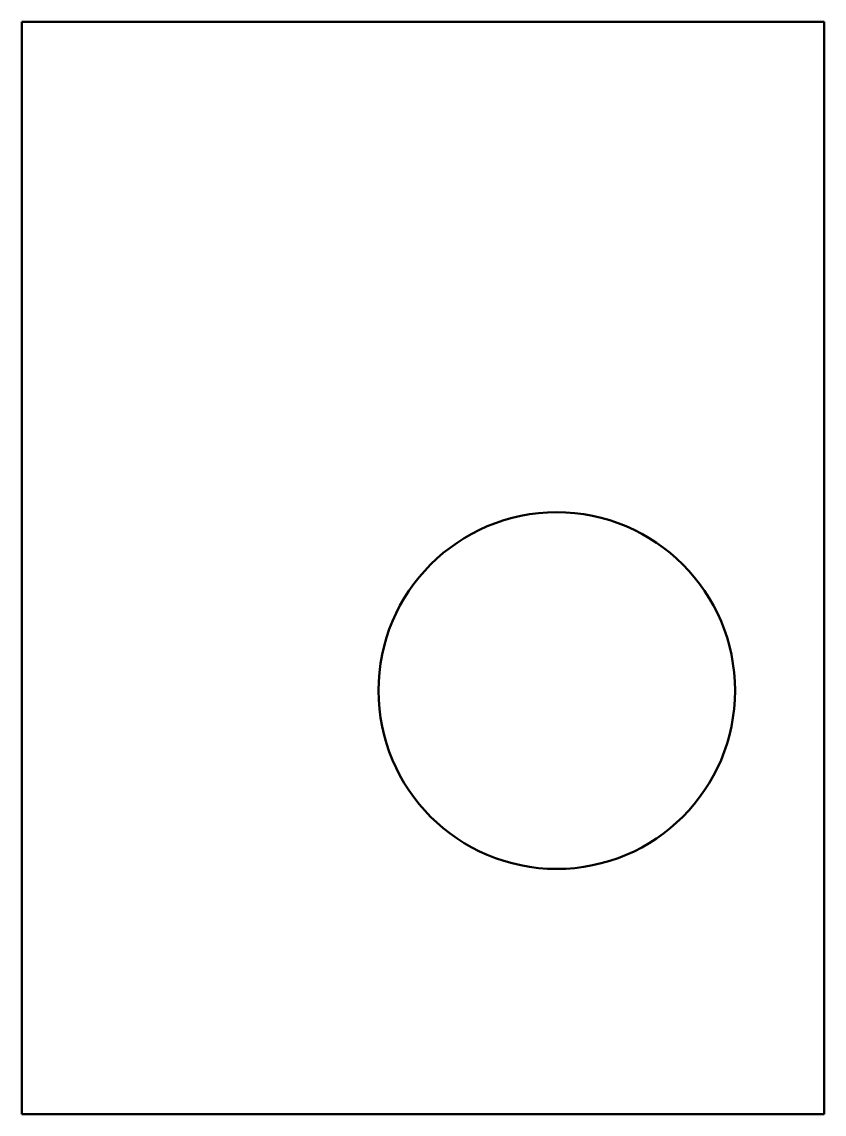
# Model space of a CAD drawing. Header units: millimetres. Extents: x 338.2 to 356.2, y 223.4 to 247.9.
import ezdxf

# ---------------------------------------------------------------- set-up
doc = ezdxf.new("R2010")
doc.units = ezdxf.units.MM
doc.header["$LTSCALE"] = 25.4
doc.layers.add('Visible (ANSI)', color=7, linetype='Continuous', lineweight=50)

msp = doc.modelspace()

# ---------------------------------------------------------------- linework, layer by layer
at = {"layer": 'Visible (ANSI)'}
for p, q in [((338.191, 247.919), (338.191, 223.419)), ((356.191, 247.919), (338.191, 247.919)), ((356.191, 223.419), (356.191, 247.919)), ((338.191, 223.419), (356.191, 223.419))]:
    msp.add_line(p, q, dxfattribs=at)
msp.add_circle((350.191, 232.919), 4, dxfattribs=at)

doc.saveas('drawing.dxf')
